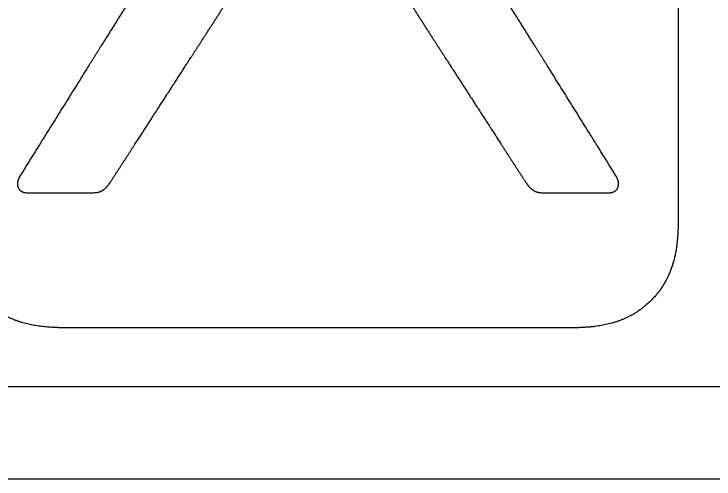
# Model space of a CAD drawing. Extents: x -912 to 8450, y -583 to 4401.
# Drawn here: x 5043 to 5620, y 96 to 480 of the extents above; entities that cross this region are included whole.
import ezdxf

# ---------------------------------------------------------------- set-up
doc = ezdxf.new("R2010")
doc.units = 0
doc.header["$MEASUREMENT"] = 0
doc.layers.add('4', color=7, linetype='CONTINUOUS')

msp = doc.modelspace()

# ---------------------------------------------------------------- linework, layer by layer
at = {"layer": '4', "color": 3, "linetype": 'CONTINUOUS'}
for points, knots in [([(5590.3222, 671.49244), (5590.3222, 606.74459), (5590.3328, 541.99674), (5590.3028, 477.27283), (5590.3431, 407.20657), (5590.3085, 337.22307), (5590.3099, 331.84615), (5590.3733, 316.86567), (5590.3251, 301.87914), (5590.0711, 292.24191), (5587.9453, 277.9986), (5582.791, 264.68656), (5576.9798, 252.63718), (5568.3979, 242.10114), (5557.5825, 233.88274), (5540.2452, 224.56546), (5520.7683, 221.02168), (5509.8811, 220.74172), (5479.5539, 220.81876), (5449.251, 220.84081), (5429.7369, 220.7486), (5390.7431, 220.86324), (5351.7356, 220.78069), (5332.2369, 220.82791), (5293.2342, 220.78773), (5254.2319, 220.82846), (5234.7325, 220.77879), (5195.7263, 220.86759), (5156.7306, 220.74238), (5137.2202, 220.85965), (5109.3619, 220.78701), (5081.4972, 220.78505), (5073.1208, 220.93461), (5053.5518, 222.74265), (5035.058, 229.50247), (5025.366, 235.72328), (5017.1652, 243.56162), (5010.7553, 252.65524)], [0, 0, 0, 0, 0, 0, 0.32137333, 0.32137333, 0.32137333, 0.3481295, 0.3481295, 0.3481295, 0.39592993, 0.39592993, 0.39592993, 0.41907064, 0.41907064, 0.46224787, 0.46224787, 0.46224787, 0.51594944, 0.51594944, 0.51594944, 0.61274217, 0.61274217, 0.61274217, 0.70953489, 0.70953489, 0.70953489, 0.80632762, 0.80632762, 0.80632762, 0.90312034, 0.90312034, 0.90312034, 0.94464746, 0.94464746, 0.94464746, 1, 1, 1, 1, 1, 1]), ([(5216.0278, 671.49244), (5216.0278, 656.72017), (5214.6415, 641.9479), (5211.8688, 627.34915), (5205.682, 605.97069), (5196.5875, 585.73909), (5193.2801, 579.11448), (5184.6734, 564.47909), (5175.2937, 550.32432), (5170.289, 542.1481), (5160.0652, 525.92927), (5149.8493, 509.70567), (5144.7469, 501.59263), (5129.4381, 477.25017), (5114.1648, 452.89737), (5103.9758, 436.66069), (5086.8061, 409.17558), (5069.6421, 381.67749), (5062.664, 370.43724), (5054.262, 357.02604), (5045.9486, 343.64233), (5044.959, 341.14474), (5045.1076, 335.80661), (5048.9571, 332.52536), (5051.4249, 332.07765), (5063.7997, 332.16018), (5075.9222, 332.12924), (5086.0944, 332.19395), (5098.602, 332.17692), (5111.295, 332.24017), (5113.9758, 332.82679), (5117.9251, 335.35152), (5120.7831, 339.07257), (5121.8859, 340.76479), (5131.9642, 356.31529), (5142.0325, 371.89334), (5151.005, 385.75625), (5169.6872, 414.6343), (5188.3402, 443.53563), (5198.0245, 458.56492), (5210.9255, 478.61103), (5223.8159, 498.66917), (5227.188, 503.58472), (5232.4613, 512.56974), (5238.4921, 521.05789), (5241.5053, 524.36976), (5247.5953, 530.2586), (5254.4878, 535.17206), (5257.9155, 537.26055), (5266.6232, 541.76069), (5275.9955, 544.72249), (5281.6895, 545.91247), (5287.4646, 546.53042), (5293.2436, 546.57037)], [0, 0, 0, 0, 0, 0, 0.099919391, 0.099919391, 0.099919391, 0.14988548, 0.14988548, 0.14988548, 0.21474478, 0.21474478, 0.21474478, 0.27960408, 0.27960408, 0.27960408, 0.40932269, 0.40932269, 0.40932269, 0.49904819, 0.49904819, 0.49904819, 0.51629025, 0.51629025, 0.51629025, 0.53148208, 0.53148208, 0.53148208, 0.59929674, 0.59929674, 0.59929674, 0.61686351, 0.61686351, 0.61686351, 0.63057885, 0.63057885, 0.63057885, 0.74244284, 0.74244284, 0.74244284, 0.86344928, 0.86344928, 0.86344928, 0.90378475, 0.90378475, 0.90378475, 0.9338548, 0.9338548, 0.9338548, 0.96091006, 0.96091006, 0.96091006, 1, 1, 1, 1, 1, 1]), ([(5293.2436, 546.57037), (5302.1326, 546.50939), (5311.0122, 545.07991), (5319.6067, 542.30705), (5332.4473, 535.78831), (5343.175, 526.35302), (5346.9599, 522.5067), (5353.5736, 513.33674), (5359.2998, 503.58514), (5362.6708, 498.66879), (5375.5625, 478.61152), (5388.462, 458.56436), (5398.1468, 443.53505), (5416.7998, 414.63418), (5435.4826, 385.75536), (5444.4602, 371.89709), (5454.6719, 356.0794), (5464.8971, 340.29627), (5466.1499, 338.37159), (5469.1836, 334.73811), (5473.3707, 332.61716), (5475.7531, 332.22153), (5488.1495, 332.18057), (5500.4078, 332.194), (5510.5463, 332.12618), (5522.5729, 332.15806), (5534.7837, 332.07925), (5537.0675, 332.42214), (5541.1871, 335.34535), (5541.7181, 340.72552), (5540.6816, 343.41715), (5532.2915, 356.9063), (5523.8269, 370.44001), (5516.8437, 381.67492), (5499.6826, 409.17635), (5482.5105, 436.65919), (5472.3232, 452.89765), (5457.0488, 477.24936), (5441.7406, 501.59263), (5436.6378, 509.7053), (5427.8189, 523.71108), (5418.9937, 537.71271), (5415.321, 543.63041), (5411.5888, 549.51154), (5407.8487, 555.38807)], [0, 0, 0, 0, 0, 0, 0.072233642, 0.072233642, 0.072233642, 0.11558981, 0.11558981, 0.11558981, 0.16404761, 0.16404761, 0.16404761, 0.30942102, 0.30942102, 0.30942102, 0.44381195, 0.44381195, 0.44381195, 0.46254277, 0.46254277, 0.46254277, 0.48139728, 0.48139728, 0.48139728, 0.56286754, 0.56286754, 0.56286754, 0.58003312, 0.58003312, 0.58003312, 0.60183276, 0.60183276, 0.60183276, 0.70962739, 0.70962739, 0.70962739, 0.86546748, 0.86546748, 0.86546748, 0.94338752, 0.94338752, 0.94338752, 1, 1, 1, 1, 1, 1]), ([(5872.2397, 172.12378), (5852.4877, 172.12386), (5787.9457, 172.12516), (5633.8233, 172.12194), (5390.1216, 172.12547), (5101.6284, 172.12665), (4810.4941, 172.11887), (4552.9507, 172.12962), (4384.9888, 172.12076), (4306.6059, 172.12633), (4267.4149, 172.12279), (4250.6185, 172.12577), (4242.2208, 172.11626), (4233.8223, 172.13417), (4225.4234, 172.123), (4219.8275, 172.09585), (4214.2306, 172.11254), (4208.67, 172.21027), (4203.0634, 172.3507), (4197.604, 171.21742), (4191.8307, 169.27592), (4186.6731, 165.98768), (4184.1199, 163.85787), (4181.9763, 161.32465), (4180.324, 158.51461)], [0, 0, 0, 0, 0, 0, 0.058205829, 0.19019449, 0.45417181, 0.71814913, 0.85013779, 0.91613212, 0.94912928, 0.94912928, 0.94912928, 0.96562787, 0.96562787, 0.97387716, 0.97387716, 0.97387716, 0.98212645, 0.98212645, 0.99026374, 0.99026374, 0.99026374, 1, 1, 1, 1, 1, 1]), ([(4180.2687, 111.35205), (4181.7578, 108.51456), (4183.6203, 105.87361), (4185.8681, 103.5238), (4190.8712, 99.644917), (4196.7486, 97.357545), (4199.743, 96.685732), (4205.5667, 96.150701), (4211.4338, 96.275306), (4214.2319, 96.323726), (4219.8276, 96.343891), (4225.4236, 96.317877), (4228.2233, 96.311915), (4236.6223, 96.3097), (4245.0205, 96.318679), (4250.6189, 96.313063), (4267.4156, 96.315328), (4284.2117, 96.313827), (4317.8046, 96.31499), (4351.3972, 96.313898), (4429.7803, 96.31478), (4586.5461, 96.313656), (4832.8929, 96.315745), (5101.6345, 96.313108), (5370.3762, 96.316008), (5614.0785, 96.314183), (5768.1999, 96.315396), (5832.741, 96.314826), (5852.4917, 96.315023), (5872.2424, 96.315115)], [0, 0, 0, 0, 0, 0, 0.0094402979, 0.0094402979, 0.0094402979, 0.018405482, 0.018405482, 0.018405482, 0.02665034, 0.02665034, 0.02665034, 0.034895198, 0.034895198, 0.034895198, 0.051384914, 0.051384914, 0.051384914, 0.084364347, 0.084364347, 0.15032321, 0.15032321, 0.28224094, 0.5460764, 0.80991187, 0.9418296, 0.9418296, 1, 1, 1, 1, 1, 1])]:
    msp.add_open_spline(points, degree=5, knots=knots, dxfattribs=at)

doc.saveas('drawing.dxf')
